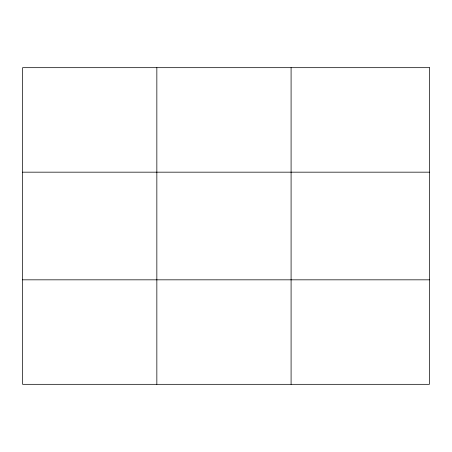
<?xml version="1.0" encoding="UTF-8"?>
<svg xmlns="http://www.w3.org/2000/svg" width="452" height="452" viewBox="0 0 452 452"><rect width="100%" height="100%" fill="white"/><g stroke="black" fill="none" stroke-linecap="round" stroke-linejoin="round"><path stroke-width="0.68" d="M156.844 67.676L156.844 384.324M291.088 67.676L291.088 384.324M22.6 172.172L429.4 172.172M22.6 279.828L429.4 279.828M429.4 67.676L429.4 384.324L22.6 384.324L22.6 67.676L429.4 67.676"/></g></svg>
